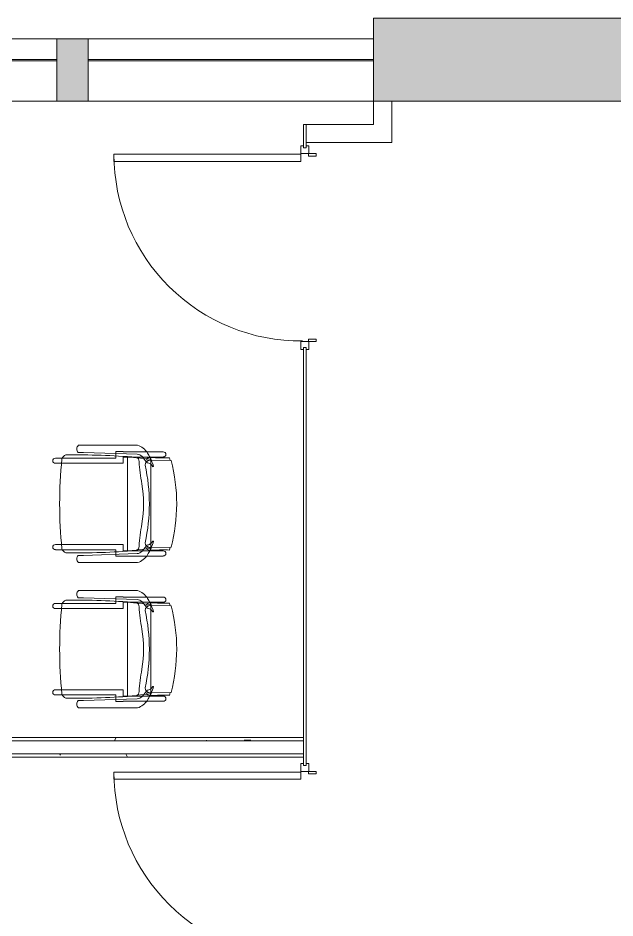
# Model space of a CAD drawing. Header units: inches. Extents: x 587 to 1284, y 1170 to 2052.
# Drawn here: x 770.5 to 885.5, y 1878 to 2051.5 of the extents above; entities that cross this region are included whole.
import ezdxf

# ---------------------------------------------------------------- set-up
doc = ezdxf.new("R2010")
doc.units = ezdxf.units.IN
doc.header["$MEASUREMENT"] = 0
for name, color, linetype, lineweight in [('A-DETL', 90, 'Continuous', 9), ('A-DETL-GENF', 92, 'Continuous', 9), ('A-DOOR', 31, 'Continuous', 13), ('A-WALL', 113, 'Continuous', 13), ('A-WALL-PATT', 111, 'Continuous', 13), ('I-FURN', 30, 'Continuous', 9), ('I-WALL', 2, 'Continuous', 13), ('Victor Bldg - 7th Floor_LINK_dwg', 8, 'Continuous', 9), ('WINDOWS', 7, 'Continuous', 9)]:
    doc.layers.add(name, color=color, linetype=linetype, lineweight=lineweight)
pattern_1 = [(0, (0, 0), (30.72, 7.68), [1.267, -21.773, 1.267, -21.773, -122.88]), (0, (0, 0), (30.72, 7.68), [-46.08, 1.267, -44.813, 1.267, -21.773, -53.76]), (0, (0, 0), (30.72, 7.68), [-115.2, 1.267, -14.093, 1.267, -37.133]), (120, (11.52, 3.84), (-22.011075, 22.7643), [1.267, -21.773, 1.267, -21.773, -122.88]), (120, (11.52, 3.84), (-22.011075, 22.7643), [-46.08, 1.267, -44.813, 1.267, -21.773, -53.76]), (120, (11.52, 3.84), (-22.011075, 22.7643), [-115.2, 1.267, -14.093, 1.267, -37.133]), (240, (15.36, 19.2), (-8.708925, -30.4443), [1.267, -21.773, 1.267, -21.773, -122.88]), (240, (15.36, 19.2), (-8.708925, -30.4443), [-46.08, 1.267, -44.813, 1.267, -21.773, -53.76]), (240, (15.36, 19.2), (-8.708925, -30.4443), [-115.2, 1.267, -14.093, 1.267, -37.133])]

# ---------------------------------------------------------------- blocks, each defined once
blk = doc.blocks.new('Victor Bldg - 7th Floor_LINK_dwg-6972240-Level 07  POWER _ SIGNAL')
at = {"layer": 'WINDOWS'}
for p, q in [((778, 2047.5), (723, 2047.5)), ((839, 2047.5), (784, 2047.5)), ((778, 2043.5), (723, 2043.5)), ((839, 2043.5), (784, 2043.5)), ((778, 2043.25), (723, 2043.25)), ((839, 2043.25), (784, 2043.25)), ((778, 2035.5), (723, 2035.5)), ((839, 2035.5), (784, 2035.5))]:
    blk.add_line(p, q, dxfattribs=at)
blk = doc.blocks.new('Door - Single - Full Lite-7789768-Level 07  POWER _ SIGNAL')
at = {"layer": 'A-DOOR', "lineweight": 9}
for p, q in [((-14.13, 2.14), (-13.63, 2.14)), ((-14.13, 0.68), (-14.13, 2.14)), ((-13.63, 2.14), (-13.63, 0.64)), ((21.62, 2.14), (22.12, 2.14)), ((21.62, 0.64), (21.62, 2.14)), ((22.12, 2.14), (22.12, 0.68)), ((-15.63, 0.68), (-14.13, 0.68)), ((-15.63, 0.16), (-15.63, 0.68)), ((-14.13, 0.64), (-14.13, -0.86)), ((-13.63, 0.64), (-14.13, 0.64)), ((22.12, 0.64), (21.62, 0.64)), ((22.12, 0.68), (23.62, 0.68)), ((22.12, -0.86), (22.12, 0.64)), ((23.62, 0.68), (23.62, 0.16)), ((-15.63, -0.86), (-15.63, -0.34)), ((-14.13, -0.86), (-15.63, -0.86)), ((23.62, -0.86), (22.12, -0.86)), ((23.62, -0.34), (23.62, -0.86))]:
    blk.add_line(p, q, dxfattribs=at)
at = {"layer": 'A-DOOR'}
for p, q in [((-12.63, -0.86), (-14.01, -0.86)), ((-14.01, -0.86), (-14.01, -36.86)), ((-12.63, -36.86), (-12.63, -0.86)), ((-14.01, -36.86), (-12.63, -36.86))]:
    blk.add_line(p, q, dxfattribs=at)
at = {"layer": 'A-DOOR', "lineweight": 9}
blk.add_arc((-14.01, -0.86), 36, 270, 0.5, dxfattribs=at)
blk = doc.blocks.new('F-Haworth_Chair_X99-Seminar - X99 Seminar Chair with Glides-V8-Level 07  POWER _ SIGNAL')
at = {"layer": 'I-FURN'}
for p, q in [((-8.82, 9.44), (-8.82, 10.78)), ((-7.83, 10.78), (-7.83, 9.57)), ((7.83, 9.57), (7.83, 10.78)), ((8.82, 10.78), (8.82, 9.44)), ((-8.82, -0.89), (-8.82, 9.44)), ((-7.83, 9.57), (-7.83, -2.27)), ((7.83, -2.27), (7.83, 9.57)), ((8.82, 9.44), (8.82, -0.89)), ((-11.32, 5.48), (-11.3, 6.32)), ((-11.32, -5.06), (-11.32, 5.48)), ((-9.92, 6.36), (-9.92, 5.36)), ((-9.92, 5.36), (-9.57, -4.97)), ((9.57, -4.97), (9.92, 5.36)), ((9.92, 5.36), (9.92, 6.36)), ((11.3, 6.32), (11.32, 5.48)), ((11.32, 5.48), (11.32, -5.06)), ((-10.07, -0.89), (-9.71, -0.89)), ((-10.07, -2.27), (-10.07, -0.89)), ((-9.71, -0.89), (-9.2, -0.89)), ((-9.2, -0.89), (-8.82, -0.89)), ((8.82, -0.89), (9.2, -0.89)), ((9.2, -0.89), (9.71, -0.89)), ((9.71, -0.89), (10.07, -0.89)), ((10.07, -0.89), (10.07, -2.27)), ((-10.04, -2.27), (-10.07, -2.27)), ((-10.04, -4.99), (-10.04, -2.27)), ((-9.07, -3.12), (-7.09, -3.12)), ((-9.07, -3.2), (-9.07, -3.12)), ((-8.9, -4.8), (-9.07, -3.2)), ((-9.04, -2.27), (-9.04, -3.12)), ((-7.83, -2.27), (-9.04, -2.27)), ((-9.04, -3.12), (-9.04, -3.43)), ((-9.04, -3.43), (-9.04, -3.62)), ((-7.09, -3.12), (7.09, -3.12)), ((7.1, -3.12), (9.07, -3.12)), ((9.04, -2.27), (7.83, -2.27)), ((9.07, -3.2), (8.9, -4.8)), ((9.04, -3.12), (9.04, -2.27)), ((9.04, -3.43), (9.04, -3.12)), ((9.04, -3.62), (9.04, -3.43)), ((9.07, -3.12), (9.07, -3.2)), ((10.04, -2.27), (10.04, -4.99)), ((10.07, -2.27), (10.04, -2.27)), ((-10.04, -6.81), (-10.04, -5)), ((-9.04, -3.62), (-9.04, -5.99)), ((-8.88, -4.99), (-8.89, -4.91)), ((-8.75, -6.22), (-8.88, -4.99)), ((8.88, -4.99), (8.75, -6.22)), ((8.89, -4.91), (8.88, -4.99)), ((9.04, -5.99), (9.04, -3.62)), ((10.04, -5), (10.04, -6.81)), ((-10.04, -10.02), (-10.04, -6.81)), ((-9.13, -5.92), (-8.07, -6.77)), ((-9.04, -5.99), (-9.04, -7.4)), ((-8.68, -6.87), (-8.75, -6.22)), ((-8.62, -7.42), (-8.68, -6.87)), ((-8.61, -6.81), (-8.23, -6.95)), ((-8.03, -6.81), (-7.95, -6.87)), ((7.95, -6.87), (8.03, -6.81)), ((8.07, -6.77), (9.13, -5.92)), ((8.23, -6.95), (8.61, -6.81)), ((8.68, -6.87), (8.62, -7.42)), ((8.75, -6.22), (8.68, -6.87)), ((9.04, -7.4), (9.04, -5.99)), ((10.04, -6.81), (10.04, -10.02)), ((-9.04, -7.4), (-9.04, -10.02)), ((-8.6, -7.6), (-8.62, -7.43)), ((-8.49, -7.6), (-8.56, -7.6)), ((-8.42, -7.57), (-8.34, -11.37)), ((-8.34, -11.52), (-8.42, -7.57)), ((-7.65, -7.6), (-8.4, -7.6)), ((7.65, -7.6), (-7.65, -7.6)), ((-7.18, -7.99), (-7.21, -8.13)), ((7.21, -8.13), (7.18, -7.99)), ((8.4, -7.6), (7.65, -7.6)), ((8.34, -11.37), (8.42, -7.57)), ((8.42, -7.57), (8.34, -11.52)), ((8.56, -7.6), (8.49, -7.6)), ((8.62, -7.43), (8.6, -7.6)), ((9.04, -10.02), (9.04, -7.4))]:
    blk.add_line(p, q, dxfattribs=at)
for centre, radius, start, end in [((-8.32, 10.78), 0.495, 0, 180), ((8.32, 10.78), 0.495, 0, 180), ((-8.21, 8.28), 1.31, 110.0433, 159.9567), ((144.06, 7.32), 153.52, 179.4749, 184.5213), ((0, -75.01), 84.96, 84.1475, 95.8525), ((8.21, 8.28), 1.31, 20.0433, 69.9567), ((-144.06, 7.32), 153.52, 355.4787, 0.5251), ((-10.58, 5.68), 0.956, 45.8901, 138.1099), ((10.58, 5.68), 0.956, 41.8901, 134.1099), ((-7.87, -3.92), 3.63, 198.1789, 238.0478), ((-8.18, -4.9), 1.39, 182.8013, 227.1078), ((-8.24, -4.59), 0.763, 194.2338, 275.7662), ((8.24, -4.59), 0.763, 264.2338, 345.7662), ((8.18, -4.9), 1.39, 312.8922, 357.1987), ((7.87, -3.92), 3.63, 301.9522, 341.8211), ((-8.28, -7.33), 0.613, 122.5427, 170.0936), ((-7.37, -7.55), 1.05, 95.9554, 181.1786), ((-11.32, -48.08), 42.84, 79.9767, 85.7699), ((-6.55, -6.76), 1.38, 185.0878, 212.4248), ((0, 26.49), 33.83, 257.2285, 282.7715), ((0, 15.97), 22.19, 259.9767, 280.0233), ((11.32, -48.08), 42.84, 94.2301, 100.0233), ((7.37, -7.55), 1.05, 358.8214, 84.0446), ((6.55, -6.76), 1.38, 327.5752, 354.9122), ((8.28, -7.33), 0.613, 9.9064, 57.4573), ((-4.71, 1.15), 9.61, 238.0478, 243.9964), ((-5.2, -7.86), 3.74, 170.0936, 184.0143), ((-36.06, -10.03), 27.2, 357.4882, 4.0143), ((-4.71, 1.15), 9.61, 243.9964, 246.4906), ((-4.71, 1.15), 9.61, 246.6393, 247.073), ((-7.37, -7.55), 1.05, 145.2002, 181.1786), ((-4.71, 1.15), 9.61, 247.2631, 254.9334), ((-6.55, -6.76), 1.38, 214.0187, 242.9497), ((6.55, -6.76), 1.38, 297.0503, 325.9813), ((4.71, 1.15), 9.61, 285.0666, 292.7369), ((7.37, -7.55), 1.05, 358.8214, 34.7998), ((4.71, 1.15), 9.61, 292.927, 293.3607), ((4.71, 1.15), 9.61, 293.5094, 296.0036), ((36.06, -10.03), 27.2, 175.9857, 182.5118), ((5.2, -7.86), 3.74, 355.9857, 9.9064), ((4.71, 1.15), 9.61, 296.0036, 301.9522), ((-9.54, -10.02), 0.498, 180, 0), ((9.54, -10.02), 0.498, 180, 0), ((0, 20.73), 33.17, 254.4478, 255.4234), ((0, 20.29), 32.89, 255.304, 284.6925), ((0, 20.73), 33.17, 284.5766, 285.5522)]:
    blk.add_arc(centre, radius, start, end, dxfattribs=at)
blk = doc.blocks.new('F-Haworth_Chair_X99-Seminar - X99 Seminar Chair with Glides-V9-Level 07  POWER _ SIGNAL')
at = {"layer": 'I-FURN'}
for p, q in [((-8.82, 9.44), (-8.82, 10.78)), ((-7.83, 10.78), (-7.83, 9.57)), ((7.83, 9.57), (7.83, 10.78)), ((8.82, 10.78), (8.82, 9.44)), ((-8.82, -0.89), (-8.82, 9.44)), ((-7.83, 9.57), (-7.83, -2.27)), ((7.83, -2.27), (7.83, 9.57)), ((8.82, 9.44), (8.82, -0.89)), ((-11.32, 5.48), (-11.3, 6.32)), ((-11.32, -5.06), (-11.32, 5.48)), ((-9.92, 6.36), (-9.92, 5.36)), ((-9.92, 5.36), (-9.57, -4.97)), ((9.57, -4.97), (9.92, 5.36)), ((9.92, 5.36), (9.92, 6.36)), ((11.3, 6.32), (11.32, 5.48)), ((11.32, 5.48), (11.32, -5.06)), ((-10.07, -0.89), (-9.71, -0.89)), ((-10.07, -2.27), (-10.07, -0.89)), ((-9.71, -0.89), (-9.2, -0.89)), ((-9.2, -0.89), (-8.82, -0.89)), ((8.82, -0.89), (9.2, -0.89)), ((9.2, -0.89), (9.71, -0.89)), ((9.71, -0.89), (10.07, -0.89)), ((10.07, -0.89), (10.07, -2.27)), ((-10.04, -2.27), (-10.07, -2.27)), ((-10.04, -4.99), (-10.04, -2.27)), ((-9.07, -3.12), (9.07, -3.12)), ((-9.07, -3.2), (-9.07, -3.12)), ((-8.9, -4.8), (-9.07, -3.2)), ((-9.04, -2.27), (-9.04, -3.12)), ((-7.83, -2.27), (-9.04, -2.27)), ((-9.04, -3.12), (-9.04, -3.43)), ((-9.04, -3.43), (-9.04, -3.62)), ((9.04, -2.27), (7.83, -2.27)), ((9.07, -3.2), (8.9, -4.8)), ((9.04, -3.12), (9.04, -2.27)), ((9.04, -3.43), (9.04, -3.12)), ((9.04, -3.62), (9.04, -3.43)), ((9.07, -3.12), (9.07, -3.2)), ((10.04, -2.27), (10.04, -4.99)), ((10.07, -2.27), (10.04, -2.27)), ((-10.04, -6.81), (-10.04, -5)), ((-9.04, -3.62), (-9.04, -5.99)), ((-8.88, -4.99), (-8.89, -4.91)), ((-8.75, -6.22), (-8.88, -4.99)), ((8.88, -4.99), (8.75, -6.22)), ((8.89, -4.91), (8.88, -4.99)), ((9.04, -5.99), (9.04, -3.62)), ((10.04, -5), (10.04, -6.81)), ((-10.04, -10.02), (-10.04, -6.81)), ((-9.13, -5.92), (-8.07, -6.77)), ((-9.04, -5.99), (-9.04, -7.4)), ((-8.68, -6.87), (-8.75, -6.22)), ((-8.62, -7.42), (-8.68, -6.87)), ((-8.61, -6.81), (-8.23, -6.95)), ((-8.03, -6.81), (-7.95, -6.87)), ((7.95, -6.87), (8.03, -6.81)), ((8.07, -6.77), (9.13, -5.92)), ((8.23, -6.95), (8.61, -6.81)), ((8.68, -6.87), (8.62, -7.42)), ((8.75, -6.22), (8.68, -6.87)), ((9.04, -7.4), (9.04, -5.99)), ((10.04, -6.81), (10.04, -10.02)), ((-9.04, -7.4), (-9.04, -10.02)), ((-8.6, -7.6), (-8.62, -7.43)), ((-8.49, -7.6), (-8.56, -7.6)), ((-8.42, -7.57), (-8.34, -11.37)), ((-8.34, -11.52), (-8.42, -7.57)), ((-7.65, -7.6), (-8.4, -7.6)), ((7.65, -7.6), (-7.65, -7.6)), ((-7.18, -7.99), (-7.21, -8.13)), ((7.21, -8.13), (7.18, -7.99)), ((8.4, -7.6), (7.65, -7.6)), ((8.34, -11.37), (8.42, -7.57)), ((8.42, -7.57), (8.34, -11.52)), ((8.56, -7.6), (8.49, -7.6)), ((8.62, -7.43), (8.6, -7.6)), ((9.04, -10.02), (9.04, -7.4))]:
    blk.add_line(p, q, dxfattribs=at)
for centre, radius, start, end in [((-8.32, 10.78), 0.495, 0, 180), ((8.32, 10.78), 0.495, 0, 180), ((-8.21, 8.28), 1.31, 110.0433, 159.9567), ((144.06, 7.32), 153.52, 179.4749, 184.5213), ((0, -75.01), 84.96, 84.1475, 95.8525), ((8.21, 8.28), 1.31, 20.0433, 69.9567), ((-144.06, 7.32), 153.52, 355.4787, 0.5251), ((-10.58, 5.68), 0.956, 45.8901, 138.1099), ((10.58, 5.68), 0.956, 41.8901, 134.1099), ((-7.87, -3.92), 3.63, 198.1789, 238.0478), ((-8.18, -4.9), 1.39, 182.8013, 227.1078), ((-8.24, -4.59), 0.763, 194.2338, 275.7662), ((8.24, -4.59), 0.763, 264.2338, 345.7662), ((8.18, -4.9), 1.39, 312.8922, 357.1987), ((7.87, -3.92), 3.63, 301.9522, 341.8211), ((-8.28, -7.33), 0.613, 122.5427, 170.0936), ((-7.37, -7.55), 1.05, 95.9554, 181.1786), ((-11.32, -48.08), 42.84, 79.9767, 85.7699), ((-6.55, -6.76), 1.38, 185.0878, 212.4248), ((0, 26.49), 33.83, 257.2285, 282.7715), ((0, 15.97), 22.19, 259.9767, 280.0233), ((11.32, -48.08), 42.84, 94.2301, 100.0233), ((7.37, -7.55), 1.05, 358.8214, 84.0446), ((6.55, -6.76), 1.38, 327.5752, 354.9122), ((8.28, -7.33), 0.613, 9.9064, 57.4573), ((-4.71, 1.15), 9.61, 238.0478, 243.9964), ((-5.2, -7.86), 3.74, 170.0936, 184.0143), ((-36.06, -10.03), 27.2, 357.4882, 4.0143), ((-4.71, 1.15), 9.61, 243.9964, 246.4906), ((-4.71, 1.15), 9.61, 246.6393, 247.073), ((-7.37, -7.55), 1.05, 145.2002, 181.1786), ((-4.71, 1.15), 9.61, 247.2631, 254.9334), ((-6.55, -6.76), 1.38, 214.0187, 242.9497), ((6.55, -6.76), 1.38, 297.0503, 325.9813), ((4.71, 1.15), 9.61, 285.0666, 292.7369), ((7.37, -7.55), 1.05, 358.8214, 34.7998), ((4.71, 1.15), 9.61, 292.927, 293.3607), ((4.71, 1.15), 9.61, 293.5094, 296.0036), ((36.06, -10.03), 27.2, 175.9857, 182.5118), ((5.2, -7.86), 3.74, 355.9857, 9.9064), ((4.71, 1.15), 9.61, 296.0036, 301.9522), ((-9.54, -10.02), 0.498, 180, 0), ((9.54, -10.02), 0.498, 180, 0), ((0, 20.73), 33.17, 254.4478, 255.4234), ((0, 20.29), 32.89, 255.304, 284.6925), ((0, 20.73), 33.17, 284.5766, 285.5522)]:
    blk.add_arc(centre, radius, start, end, dxfattribs=at)

msp = doc.modelspace()

# ---------------------------------------------------------------- hatches: boundary and pattern name
at = {"layer": 'A-DETL-GENF'}
h = msp.add_hatch(color=7, dxfattribs=at)
h.paths.add_polyline_path([(1083, 2035.5), (1083, 2051.5), (1019, 2051.5), (1019, 2035.5), (1063, 2035.5)], flags=0)
h.paths.add_polyline_path([(659, 2035.5), (723, 2035.5), (723, 2051.5), (659, 2051.5), (659, 2035.52)], flags=0)
h.paths.add_polyline_path([(1263, 2035.5), (1263, 2051.5), (1199, 2051.5), (1199, 2035.5), (1205, 2035.5)], flags=0)
h.paths.add_polyline_path([(778, 2035.5), (784, 2035.5), (784, 2047.5), (778, 2047.5)], flags=0)
h.paths.add_polyline_path([(604, 2035.5), (604, 2047.5), (598, 2047.5), (598, 2035.5)], flags=0)
h.paths.add_polyline_path([(839, 2035.5), (903, 2035.5), (903, 2051.5), (839, 2051.5)], flags=0)
h.paths.add_polyline_path([(1144, 2035.5), (1144, 2047.5), (1138, 2047.5), (1138, 2035.5)], flags=0)
h.paths.add_polyline_path([(961.23, 2035.5), (963.75, 2035.5), (963.75, 2047.5), (958, 2047.5), (958, 2035.5), (959.73, 2035.5)], flags=0)
at = {"layer": 'A-WALL-PATT', "lineweight": 9}
h = msp.add_hatch(dxfattribs=at)
h.set_pattern_fill('FP_1', color=256, style=0, pattern_type=2)
h.set_pattern_definition(pattern_1)
h.paths.add_polyline_path([(750.51, 1912.19), (825.5, 1912.19), (825.5, 1912.81), (661.09, 1912.81), (661.09, 1912.19), (739.62, 1912.19)], flags=0)
h = msp.add_hatch(dxfattribs=at)
h.set_pattern_fill('FP_1', color=256, style=0, pattern_type=2)
h.set_pattern_definition(pattern_1)
h.paths.add_polyline_path([(825.5, 1909.06), (825.5, 1909.69), (661.09, 1909.69), (661.11, 1909.06), (804.93, 1909.06)], flags=0)

# ---------------------------------------------------------------- linework, layer by layer
at = {"layer": 'A-DETL'}
for p, q in [((903, 2051.5), (839, 2051.5)), ((839, 2051.5), (839, 2035.5)), ((784, 2047.5), (778, 2047.5)), ((778, 2047.5), (778, 2035.5)), ((784, 2035.5), (784, 2047.5)), ((778, 2035.5), (784, 2035.5)), ((839, 2035.5), (903, 2035.5))]:
    msp.add_line(p, q, dxfattribs=at)
at = {"layer": 'A-WALL'}
for p, q in [((826, 2031), (826, 2027.5)), ((661.09, 1912.19), (825.5, 1912.19)), ((825.5, 1909.06), (825.5, 1912.81)), ((661.09, 1909.69), (825.5, 1909.69))]:
    msp.add_line(p, q, dxfattribs=at)
at = {"layer": 'I-WALL'}
for p, q in [((839, 2035.5), (839, 2031)), ((842.5, 2027.5), (842.5, 2035.5)), ((825.5, 2031), (825.5, 2026.5)), ((839, 2031), (825.5, 2031)), ((825.5, 2026.5), (826, 2026.5)), ((826, 2026.5), (826, 2027.5)), ((826, 2027.5), (842.5, 2027.5)), ((825.5, 1988), (825.5, 1912.81)), ((826, 1988), (825.5, 1988)), ((826, 1907.43), (826, 1988)), ((825.5, 1912.81), (661.09, 1912.81)), ((661.09, 1909.06), (825.5, 1909.06)), ((825.5, 1909.06), (825.5, 1907.43)), ((825.5, 1907.43), (826, 1907.43))]:
    msp.add_line(p, q, dxfattribs=at)

# ---------------------------------------------------------------- block references
at = {"layer": 'A-DOOR', "rotation": 269.9999999999999}
for p in [(825.84, 2011.24), (825.84, 1892.17)]:
    msp.add_blockref('Door - Single - Full Lite-7789768-Level 07  POWER _ SIGNAL', p, dxfattribs=at)
at = {"layer": 'I-FURN', "rotation": 90.00000000000001}
for name, p in [('F-Haworth_Chair_X99-Seminar - X99 Seminar Chair with Glides-V9-Level 07  POWER _ SIGNAL', (788.47, 1957.85)), ('F-Haworth_Chair_X99-Seminar - X99 Seminar Chair with Glides-V8-Level 07  POWER _ SIGNAL', (788.47, 1929.85))]:
    msp.add_blockref(name, p, dxfattribs=at)
at = {"layer": 'Victor Bldg - 7th Floor_LINK_dwg', "color": 7}
msp.add_blockref('Victor Bldg - 7th Floor_LINK_dwg-6972240-Level 07  POWER _ SIGNAL', (0, 0), dxfattribs=at)

doc.saveas('drawing.dxf')
